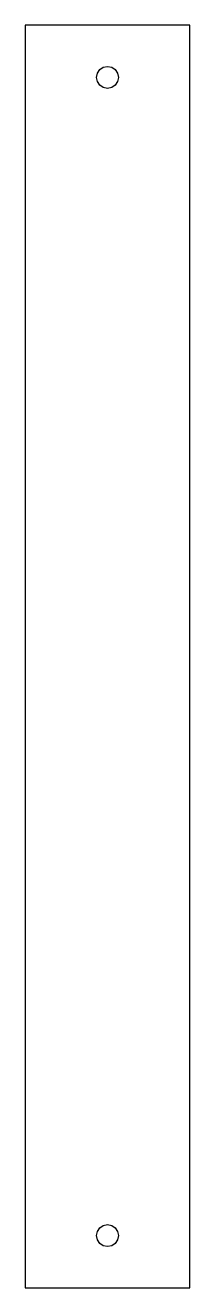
# Model space of a CAD drawing. Header units: metres. Extents: x 0 to 30, y 0 to 230.
import ezdxf

# ---------------------------------------------------------------- set-up
doc = ezdxf.new("R2010")
doc.units = ezdxf.units.M

msp = doc.modelspace()

# ---------------------------------------------------------------- linework, layer by layer
for p, q in [((30, 230), (0, 230)), ((0, 230), (0, 0)), ((30, 0), (30, 230)), ((13, 220.5), (13.1522, 221.265)), ((13.1522, 221.265), (13.5858, 221.914)), ((13.5858, 221.914), (14.2346, 222.348)), ((14.2346, 222.348), (15, 222.5)), ((15, 222.5), (15.7654, 222.348)), ((15.7654, 222.348), (16.4142, 221.914)), ((16.4142, 221.914), (16.8478, 221.265)), ((16.8478, 221.265), (17, 220.5)), ((13.1522, 219.735), (13, 220.5)), ((13.5858, 219.086), (13.1522, 219.735)), ((14.2346, 218.652), (13.5858, 219.086)), ((15, 218.5), (14.2346, 218.652)), ((15.7654, 218.652), (15, 218.5)), ((16.4142, 219.086), (15.7654, 218.652)), ((16.8478, 219.735), (16.4142, 219.086)), ((17, 220.5), (16.8478, 219.735)), ((14.2346, 11.3478), (15, 11.5)), ((15, 11.5), (15.7654, 11.3478)), ((13, 9.5), (13.1522, 10.2654)), ((13.1522, 8.73463), (13, 9.5)), ((13.1522, 10.2654), (13.5858, 10.9142)), ((13.5858, 10.9142), (14.2346, 11.3478)), ((15.7654, 11.3478), (16.4142, 10.9142)), ((16.4142, 10.9142), (16.8478, 10.2654)), ((16.8478, 10.2654), (17, 9.5)), ((17, 9.5), (16.8478, 8.73463)), ((13.5858, 8.08579), (13.1522, 8.73463)), ((14.2346, 7.65224), (13.5858, 8.08579)), ((15, 7.5), (14.2346, 7.65224)), ((15.7654, 7.65224), (15, 7.5)), ((16.4142, 8.08579), (15.7654, 7.65224)), ((16.8478, 8.73463), (16.4142, 8.08579)), ((0, 0), (30, 0))]:
    msp.add_line(p, q)

doc.saveas('drawing.dxf')
